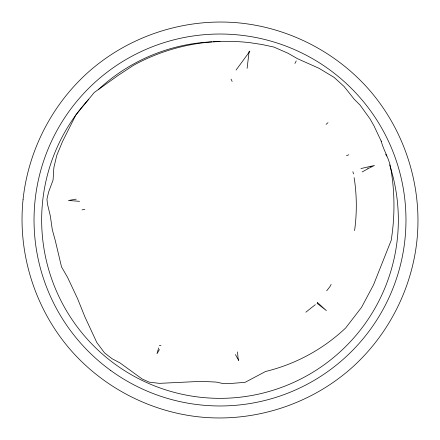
<?xml version="1.0" encoding="UTF-8"?>
<svg xmlns="http://www.w3.org/2000/svg" width="440" height="440" viewBox="0 0 440 440"><rect width="100%" height="100%" fill="white"/><g stroke="black" fill="none" stroke-linecap="round" stroke-linejoin="round"><path stroke-width="0.66" d="M247.104 68.343L249.161 51.183L249.838 51.288L236.082 70.032M354.558 230.621L354.86 228.492A181.649 181.649 0 0 0 354.613 180.829L354.118 177.623M158.664 347.93L156.992 353.727L159.451 349.531M294.938 63.465L296.241 60.913M331.133 284.438L329.929 286.666L326.645 290.851M326.095 124.355L328.004 122.672M315.315 304.684L305.839 312.208M362.164 171.947L368.093 168.669L367.791 168.102L369.077 168.119L374.402 165.489L370.964 166.271L371.102 166.826L370.821 166.298L360.921 168.553M346.462 155.732L348.816 154.759M82.033 209.88L84.843 209.341M76.23 199.139L68.469 200.481L79.547 201.322M159.352 345.45L160.969 345.637M353.568 173.938L352.853 171.721M235.428 354.569L238.728 360.492L238.056 358.209L237.54 351.918M231.039 79.123L232.166 81.433M381.293 141.339L374.006 125.879L370.035 118.883L360.14 105.16L354.376 99.407L344.009 86.422L334.043 77.347L318.956 68.272L297.396 58.641L288.041 53.267L273.911 47.069L262.114 44.523L250.179 42.719A194.497 194.497 0 0 0 133.546 65.285L118.124 75.438L94.237 92.488L75.845 114.989L62.436 141.724L56.744 155.463L53.856 167.646L53.07 180.043L48.62 191.994L46.948 199.144L47.476 204.111L50.331 215.947L52.283 229.642L55.27 240.526L61.512 266.86L67.546 277.343L77.567 298.65L84.865 316.784L96.8 342.496L104.528 352.886L112.035 358.699L119.944 362.874L142.18 379.005L149.232 382.157L159.385 383.356L201.333 381.343L216.145 382.074L223.564 383.664L231.825 383.389L245.102 382.333L265.568 371.481A177.232 177.232 0 0 0 345.67 327.976L361.543 307.362L373.543 284.812L391.182 240.378A219.296 219.296 0 0 0 390.808 168.564C389.378 158.791 383.614 150.579 381.161 140.982M389.615 164.89A178.343 178.343 0 0 1 303.138 377.779A178.343 178.343 0 0 1 78.65 328.746A178.343 178.343 0 0 1 88.814 99.187M98.208 89.716A178.343 178.343 0 0 1 211.998 41.838M213.334 41.784A178.343 178.343 0 0 1 220 41.657M385.77 154.22A178.343 178.343 0 0 1 386.496 156.09M23.084 199.304C17.281 254.424 35.761 311.305 72.859 352.49C105.353 388.443 151.113 411.757 199.304 416.917C254.424 422.719 311.305 404.239 352.49 367.142C388.443 334.648 411.757 288.888 416.917 240.697C422.719 185.576 404.239 128.695 367.142 87.511C334.648 51.557 288.888 28.243 240.697 23.084C185.576 17.281 128.695 35.761 87.511 72.859C51.557 105.353 28.243 151.113 23.084 199.304M317.57 302.643L317.075 303.32L326.409 310.613L317.57 302.643M110.688 370.452A185.972 185.972 0 0 0 404.954 239.437A185.972 185.972 0 0 0 144.359 50.105A185.972 185.972 0 0 0 110.688 370.452"/></g></svg>
